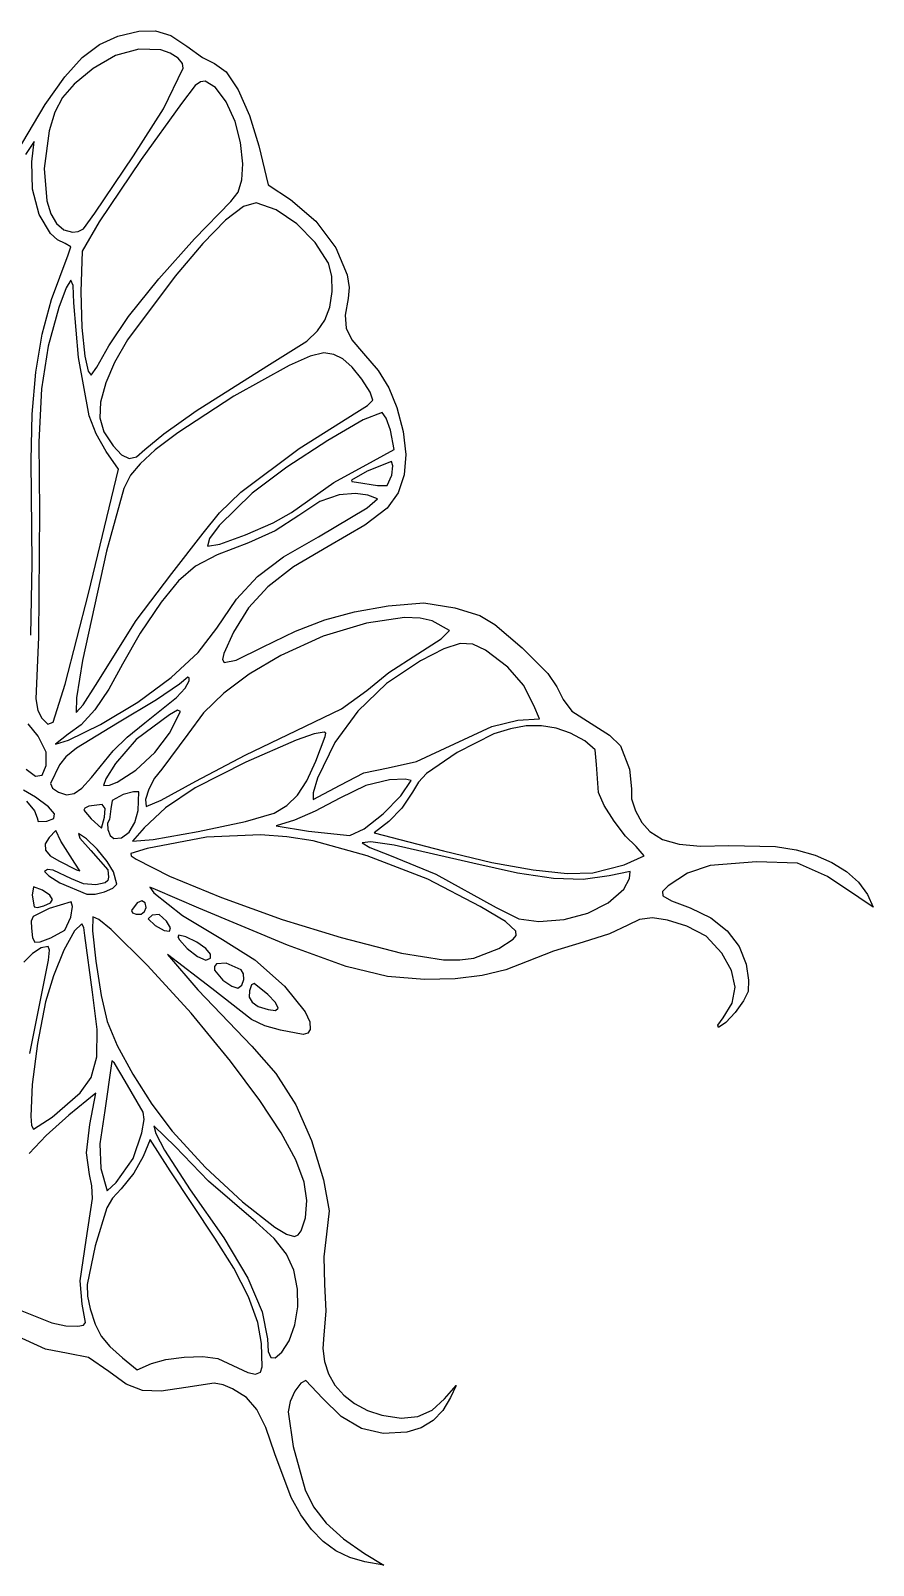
# Model space of a CAD drawing. Extents: x 924 to 1863, y 232 to 958.
# Drawn here: x 1084.9 to 1142.5, y 525 to 630 of the extents above; entities that cross this region are included whole.
import ezdxf

# ---------------------------------------------------------------- set-up
doc = ezdxf.new("R2010")
doc.units = 0

msp = doc.modelspace()

# ---------------------------------------------------------------- linework, layer by layer
at = {"layer": 'Layer 1'}
for p, q in [((1089.568353, 629.058458), (1090.8237, 629.61486)), ((1090.8237, 629.61486), (1092.262656, 629.97446)), ((1092.262656, 629.97446), (1093.419425, 629.99632)), ((1093.419425, 629.99632), (1094.458181, 629.656665)), ((1094.458181, 629.656665), (1095.5431, 628.93172)), ((1087.200497, 626.836535), (1088.39905, 628.168405)), ((1088.39905, 628.168405), (1089.568353, 629.058458)), ((1090.665934, 628.308571), (1089.1403, 627.41275)), ((1092.273525, 628.737966), (1090.665934, 628.308571)), ((1093.770603, 628.678033), (1092.273525, 628.737966)), ((1094.417554, 628.457412), (1093.770603, 628.678033)), ((1094.9647, 628.10587), (1094.417554, 628.457412)), ((1095.5431, 628.93172), (1096.629, 628.167607)), ((1096.629, 628.167607), (1097.4467, 627.75769)), ((1089.1403, 627.41275), (1087.851853, 626.329503)), ((1093.948437, 624.639276), (1095.3087, 627.42092)), ((1095.254075, 627.743651), (1094.9647, 628.10587)), ((1094.9647, 628.10587), (1094.9647, 628.10587)), ((1095.3087, 627.42092), (1095.254075, 627.743651)), ((1097.4467, 627.75769), (1098.242963, 627.183583)), ((1098.242963, 627.183583), (1099.06885, 625.945309)), ((1085.8574, 624.95468), (1087.200497, 626.836535)), ((1087.851853, 626.329503), (1087.033675, 625.414714)), ((1096.128312, 626.24497), (1095.1806, 625.00191)), ((1096.47712, 626.489897), (1096.128312, 626.24497)), ((1096.801, 626.53907), (1096.47712, 626.489897)), ((1097.514978, 626.109876), (1096.801, 626.53907)), ((1098.247425, 625.115564), (1097.514978, 626.109876)), ((1087.033675, 625.414714), (1086.518684, 624.430413)), ((1095.1806, 625.00191), (1092.4196, 621.17447)), ((1098.865009, 623.785685), (1098.247425, 625.115564)), ((1099.06885, 625.945309), (1099.840138, 624.200228)), ((1083.898411, 621.646012), (1085.8574, 624.95468)), ((1086.518684, 624.430413), (1086.1398, 623.13863)), ((1091.9056, 621.43677), (1093.948437, 624.639276)), ((1099.840138, 624.200228), (1100.4726, 622.1057)), ((1086.1398, 623.13863), (1085.789164, 620.553548)), ((1099.2344, 622.34979), (1098.865009, 623.785685)), ((1085.1076, 622.41343), (1084.5206, 621.53163)), ((1084.9574, 621.02263), (1085.1076, 622.41343)), ((1099.2348, 622.34979), (1099.2344, 622.34979)), ((1099.377069, 620.888882), (1099.2348, 622.34979)), ((1100.4726, 622.1057), (1101.1156, 619.44135)), ((1084.996531, 619.145641), (1084.9574, 621.02263)), ((1089.2668, 617.51246), (1091.9056, 621.43677)), ((1092.4196, 621.17447), (1089.5459, 616.9194)), ((1099.322725, 619.778444), (1099.377069, 620.888882)), ((1085.789164, 620.553548), (1085.979362, 618.34235)), ((1099.059019, 618.940254), (1099.322725, 619.778444)), ((1085.4527, 617.425664), (1084.996531, 619.145641)), ((1098.5732, 618.29609), (1099.059019, 618.940254)), ((1101.1156, 619.44135), (1102.6437, 618.44191)), ((1085.979362, 618.34235), (1086.256723, 617.467388)), ((1096.075364, 615.757851), (1098.5732, 618.29609)), ((1099.430286, 617.959153), (1098.208512, 617.027757)), ((1100.2919, 618.21172), (1099.430286, 617.959153)), ((1101.663886, 617.738894), (1100.2919, 618.21172)), ((1103.082362, 616.780671), (1101.663886, 617.738894)), ((1102.6437, 618.44191), (1104.391811, 616.950328)), ((1086.227019, 616.106882), (1085.4527, 617.425664)), ((1086.256723, 617.467388), (1086.64463, 616.794415)), ((1086.64463, 616.794415), (1087.134862, 616.359601)), ((1089.5459, 616.9194), (1088.3828, 614.89409)), ((1088.473837, 616.442757), (1089.2668, 617.51246)), ((1098.208512, 617.027757), (1096.641908, 615.431446)), ((1104.342083, 615.507998), (1103.082362, 616.780671)), ((1104.391811, 616.950328), (1105.741438, 615.137559)), ((1086.702582, 615.674247), (1086.227019, 616.106882)), ((1087.2206, 615.43348), (1086.702582, 615.674247)), ((1087.134862, 616.359601), (1087.7192, 616.19912)), ((1087.7192, 616.19912), (1088.12553, 616.246377)), ((1088.12553, 616.246377), (1088.473837, 616.442757)), ((1093.629362, 613.006051), (1096.075364, 615.757851)), ((1086.3024, 611.59314), (1087.4358, 614.6478)), ((1087.605737, 615.2), (1087.2206, 615.43348)), ((1087.4358, 614.6478), (1087.605737, 615.2)), ((1088.3828, 614.89409), (1088.3098, 612.12501)), ((1096.641908, 615.431446), (1094.7458, 613.18413)), ((1105.2378, 614.09182), (1104.342083, 615.507998)), ((1105.741438, 615.137559), (1106.52952, 613.283328)), ((1105.468531, 613.203762), (1105.2378, 614.09182)), ((1105.2378, 614.09182), (1105.2378, 614.09182)), ((1087.304836, 612.405224), (1086.7944, 611.04008)), ((1087.622362, 612.909192), (1087.304836, 612.405224)), ((1087.779633, 612.562829), (1087.622362, 612.909192)), ((1087.8093, 611.37698), (1087.779633, 612.562829)), ((1094.7458, 613.18413), (1091.496575, 608.83007)), ((1091.56663, 610.432198), (1093.629362, 613.006051)), ((1105.4995, 612.139927), (1105.468531, 613.203762)), ((1106.52952, 613.283328), (1106.662027, 612.428078)), ((1106.662027, 612.428078), (1106.593, 611.66736)), ((1085.657281, 609.229476), (1086.3024, 611.59314)), ((1088.147937, 607.634001), (1087.8093, 611.37698)), ((1088.3098, 612.12501), (1088.358575, 609.690104)), ((1105.341244, 611.077132), (1105.4995, 612.139927)), ((1106.593, 611.66736), (1106.381969, 610.528691)), ((1086.7944, 611.04008), (1086.053045, 608.403861)), ((1090.2186, 608.4278), (1091.56663, 610.432198)), ((1105.0043, 610.19219), (1105.341244, 611.077132)), ((1106.381969, 610.528691), (1106.452, 609.646382)), ((1088.358575, 609.690104), (1088.58, 607.72472)), ((1103.759425, 608.756196), (1104.484106, 609.441814)), ((1104.484106, 609.441814), (1105.0043, 610.19219)), ((1106.452, 609.646382), (1106.854731, 608.835381)), ((1085.2108, 606.62124), (1085.657281, 609.229476)), ((1086.053045, 608.403861), (1085.612637, 605.486591)), ((1089.404878, 606.955473), (1090.2186, 608.4278)), ((1091.496575, 608.83007), (1090.592722, 607.279255)), ((1101.0177, 607.04304), (1103.759425, 608.756196)), ((1106.854731, 608.835381), (1107.6418, 607.91063)), ((1088.8726, 603.62598), (1088.147937, 607.634001)), ((1088.58, 607.72472), (1088.794884, 606.693742)), ((1090.592722, 607.279255), (1090.0061, 605.8948)), ((1103.994625, 607.713671), (1102.548541, 607.079809)), ((1104.9236, 607.93994), (1103.994625, 607.713671)), ((1105.608858, 607.835957), (1104.9236, 607.93994)), ((1106.236412, 607.525914), (1105.608858, 607.835957)), ((1106.859261, 606.973229), (1106.236412, 607.525914)), ((1107.6418, 607.91063), (1108.638931, 606.741293)), ((1084.960219, 603.747654), (1085.2108, 606.62124)), ((1088.794884, 606.693742), (1089.000075, 606.40739)), ((1089.000075, 606.40739), (1089.404878, 606.955473)), ((1096.188725, 603.979152), (1101.0177, 607.04304)), ((1102.548541, 607.079809), (1098.7719, 604.991744)), ((1107.5304, 606.14132), (1106.859261, 606.973229)), ((1108.093262, 605.245941), (1107.5304, 606.14134)), ((1107.5304, 606.14134), (1107.5304, 606.14132)), ((1108.638931, 606.741293), (1109.377275, 605.549722)), ((1085.612637, 605.486591), (1085.433136, 601.865816)), ((1090.0061, 605.8948), (1089.647534, 604.574178)), ((1108.2836, 604.69873), (1108.093262, 605.245941)), ((1109.377275, 605.549722), (1109.925156, 604.201016)), ((1089.647534, 604.574178), (1089.6011, 603.497474)), ((1098.7719, 604.991744), (1094.927384, 602.480609)), ((1107.1781, 603.87728), (1107.9278, 604.333957)), ((1107.9278, 604.333957), (1108.2836, 604.69873)), ((1109.925156, 604.201016), (1110.3509, 602.56027)), ((1084.9028, 600.58794), (1084.960219, 603.747654)), ((1089.3474, 602.403032), (1088.8726, 603.62598)), ((1089.6011, 603.497474), (1089.880916, 602.541728)), ((1093.974131, 602.400308), (1096.188725, 603.979152)), ((1103.244925, 601.404085), (1107.1781, 603.87728)), ((1107.625602, 603.355557), (1105.190862, 601.947855)), ((1108.9154, 603.85592), (1107.625602, 603.355557)), ((1109.196537, 603.475726), (1108.9154, 603.85592)), ((1109.4863, 602.6588), (1109.196537, 603.475726)), ((1090.0385, 601.19147), (1089.3474, 602.403032)), ((1089.880916, 602.541728), (1090.5011, 601.58398)), ((1092.6721, 601.32424), (1093.974131, 602.400308)), ((1094.927384, 602.480609), (1093.396457, 601.317911)), ((1105.190862, 601.947855), (1102.394042, 600.117393)), ((1109.7323, 601.33216), (1109.4863, 602.6588)), ((1109.4863, 602.6588), (1109.4863, 602.6588)), ((1110.3509, 602.56027), (1110.549505, 600.982817)), ((1085.433136, 601.865816), (1085.4745, 597.11908)), ((1090.883, 599.98763), (1090.0385, 601.19147)), ((1090.5011, 601.58398), (1091.087959, 600.960539)), ((1091.087959, 600.960539), (1091.5986, 600.715022)), ((1091.5986, 600.715022), (1092.103241, 600.83905)), ((1092.103241, 600.83905), (1092.6721, 601.32424)), ((1093.396457, 601.317911), (1092.3487, 600.35127)), ((1099.2432, 598.41777), (1103.244925, 601.404085)), ((1108.319, 600.5626), (1109.7323, 601.33216)), ((1110.549505, 600.982817), (1110.435463, 599.590087)), ((1084.9798, 593.51937), (1084.9028, 600.58794)), ((1088.8136, 591.47703), (1090.883, 599.98763)), ((1092.3487, 600.35127), (1091.701341, 599.57039)), ((1102.394042, 600.117393), (1100.018, 598.34875)), ((1105.610425, 599.064634), (1108.319, 600.5626)), ((1107.8871, 599.83976), (1106.823325, 599.23896)), ((1109.5603, 600.50155), (1107.8871, 599.83976)), ((1109.661712, 600.202546), (1109.5602, 600.50155)), ((1109.5602, 600.50155), (1109.5603, 600.50155)), ((1109.5752, 599.56677), (1109.661712, 600.202546)), ((1091.701341, 599.57039), (1091.2415, 598.671194)), ((1102.7151, 597.02528), (1105.610425, 599.064634)), ((1106.823325, 599.23896), (1106.836884, 599.128698)), ((1106.836884, 599.128698), (1107.1589, 599.08825)), ((1107.1589, 599.08825), (1108.6118, 598.87454)), ((1108.6118, 598.87454), (1109.2696, 598.862594)), ((1109.2696, 598.862594), (1109.5752, 599.56677)), ((1110.435463, 599.590087), (1110.006214, 598.369614)), ((1091.2415, 598.671194), (1090.065, 594.37292)), ((1100.018, 598.34875), (1097.775687, 596.13633)), ((1097.790287, 596.989267), (1099.2432, 598.41777)), ((1104.65335, 597.764339), (1103.2123, 596.81023)), ((1105.9855, 598.23022), (1104.65335, 597.764339)), ((1105.9856, 598.23057), (1105.9855, 598.23022)), ((1107.084225, 598.316409), (1105.9856, 598.23057)), ((1107.9298, 598.20427), (1107.084225, 598.316409)), ((1107.9009, 597.32804), (1108.5951, 597.95126)), ((1108.5951, 597.95126), (1107.9298, 598.20427)), ((1110.006214, 598.369614), (1109.2592, 597.30893)), ((1085.4745, 597.11908), (1085.3945, 588.49371)), ((1096.6802, 595.60458), (1097.790287, 596.989267)), ((1101.459491, 596.310313), (1102.7151, 597.02528)), ((1103.2123, 596.81023), (1101.59255, 595.764021)), ((1104.5722, 595.34273), (1107.9009, 597.32804)), ((1109.2592, 597.30893), (1107.726038, 596.161382)), ((1094.5375, 592.84339), (1096.6802, 595.60458)), ((1097.775687, 596.13633), (1097.114108, 595.230475)), ((1099.57285, 595.480685), (1101.459491, 596.310313)), ((1101.59255, 595.764021), (1099.779, 594.94507)), ((1107.726038, 596.161382), (1105.2154, 594.67944)), ((1097.114108, 595.230475), (1096.9715, 594.71195)), ((1096.9715, 594.71195), (1097.821434, 594.845022)), ((1099.779, 594.94507), (1097.624103, 594.131492)), ((1097.821434, 594.845022), (1099.57285, 595.480685)), ((1102.169022, 593.983556), (1104.5722, 595.34273)), ((1105.2154, 594.67944), (1102.860947, 593.293265)), ((1084.86845, 588.614539), (1084.9797, 593.51944)), ((1084.9797, 593.51944), (1084.9798, 593.51937)), ((1090.065, 594.37292), (1088.413575, 586.890794)), ((1097.624103, 594.131492), (1096.138, 593.339131)), ((1100.37805, 592.642606), (1102.169022, 593.983556)), ((1092.076975, 589.615267), (1094.5375, 592.84339)), ((1096.138, 593.339131), (1094.975897, 592.333975)), ((1098.943403, 591.090383), (1100.37805, 592.642606)), ((1102.860947, 593.293265), (1101.0938, 591.941105)), ((1087.225825, 585.260439), (1088.8136, 591.47703)), ((1094.975897, 592.333975), (1093.793, 590.88201)), ((1101.0938, 591.941105), (1099.772453, 590.494707)), ((1093.793, 590.88201), (1092.354375, 588.747342)), ((1097.6092, 589.09739), (1098.943403, 591.090383)), ((1099.772453, 590.494707), (1098.7554, 588.82582)), ((1107.033336, 590.229294), (1109.3357, 590.63356)), ((1109.3357, 590.63356), (1111.776025, 590.840276)), ((1111.776025, 590.840276), (1113.8919, 590.49224)), ((1113.8919, 590.49224), (1115.60485, 589.962397)), ((1089.2965, 585.1844), (1092.076975, 589.615267)), ((1102.98312, 588.893586), (1105.001488, 589.677546)), ((1107.8428, 589.435889), (1104.892422, 588.545459)), ((1105.001488, 589.677546), (1107.033336, 590.229294)), ((1110.455903, 589.81973), (1107.8428, 589.435889)), ((1111.513967, 589.793732), (1110.455903, 589.81973)), ((1112.3413, 589.60755), (1111.513967, 589.793732)), ((1113.519, 588.95254), (1112.3413, 589.60755)), ((1112.3413, 589.60755), (1112.3413, 589.60755)), ((1115.60485, 589.962397), (1116.6209, 589.36261)), ((1116.6209, 589.36261), (1118.5115, 587.75176)), ((1085.3945, 588.49371), (1085.225687, 584.255539)), ((1092.354375, 588.747342), (1091.143, 586.62757)), ((1096.331202, 587.443633), (1097.6092, 589.09739)), ((1098.7554, 588.82582), (1098.088855, 587.359203)), ((1100.7212, 587.79268), (1102.98312, 588.893586)), ((1104.892422, 588.545459), (1101.9952, 587.23787)), ((1111.3688, 587.35456), (1112.955737, 588.374976)), ((1112.955737, 588.374976), (1113.519, 588.95254)), ((1094.479762, 585.716201), (1096.331202, 587.443633)), ((1098.088855, 587.359203), (1098.001596, 586.950835)), ((1098.932602, 586.915775), (1100.7212, 587.79268)), ((1101.9952, 587.23787), (1099.819661, 585.947022)), ((1109.382925, 586.066472), (1111.3688, 587.35456)), ((1113.137156, 587.68769), (1111.5444, 586.86417)), ((1114.25055, 588.057644), (1113.137156, 587.68769)), ((1115.122069, 588.012929), (1114.25055, 588.057644)), ((1115.9892, 587.59244), (1115.122069, 588.012929)), ((1117.52395, 586.422425), (1115.9892, 587.59244)), ((1118.5115, 587.75176), (1120.25135, 585.992687)), ((1088.413575, 586.890794), (1087.995028, 584.335041)), ((1091.143, 586.62757), (1090.204389, 584.919257)), ((1098.001596, 586.950835), (1098.101538, 586.746902)), ((1098.101538, 586.746902), (1098.932602, 586.915775)), ((1111.5444, 586.86417), (1109.215259, 585.305308)), ((1118.5967, 585.20648), (1117.52395, 586.422425)), ((1086.3984, 582.6649), (1087.225825, 585.260439)), ((1088.456487, 583.845767), (1089.2965, 585.1844)), ((1092.199342, 584.034304), (1094.479762, 585.716201)), ((1095.0409, 585.2683), (1093.475425, 584.184252)), ((1095.0413, 585.2683), (1095.0409, 585.2683)), ((1095.632512, 585.737039), (1095.0413, 585.2683)), ((1095.43418, 584.990888), (1095.7024, 585.50101)), ((1095.723852, 585.704011), (1095.632512, 585.737039)), ((1095.7024, 585.50101), (1095.723852, 585.704011)), ((1099.819661, 585.947022), (1098.078437, 584.655901)), ((1109.215259, 585.305308), (1107.2512, 583.430889)), ((1107.8607, 584.84548), (1109.382925, 586.066472)), ((1118.5968, 585.20646), (1118.5967, 585.20648)), ((1119.2984, 583.80797), (1118.5968, 585.20646)), ((1120.25135, 585.992687), (1120.878331, 585.09071)), ((1120.878331, 585.09071), (1121.3093, 584.21674)), ((1085.225687, 584.255539), (1085.347827, 583.455883)), ((1087.995028, 584.335041), (1087.9884, 583.31892)), ((1090.204389, 584.919257), (1089.251762, 583.522367)), ((1089.6344, 582.51715), (1092.199342, 584.034304)), ((1093.475425, 584.184252), (1090.8166, 582.6072)), ((1092.6699, 582.62395), (1094.847087, 584.348672)), ((1094.847087, 584.348672), (1095.43418, 584.990888)), ((1098.078437, 584.655901), (1096.702595, 583.306072)), ((1106.127562, 583.579515), (1107.8607, 584.84548)), ((1121.3093, 584.21674), (1121.901413, 583.427064)), ((1085.347827, 583.455883), (1085.6331, 582.9441)), ((1087.9884, 583.31892), (1088.456487, 583.845767)), ((1089.251762, 583.522367), (1088.319405, 582.481259)), ((1094.3726, 583.17542), (1092.078862, 581.488447)), ((1094.3743, 583.17542), (1094.3726, 583.17542)), ((1094.925086, 583.485058), (1094.3743, 583.17542)), ((1094.3743, 581.91109), (1095.108737, 583.407172)), ((1095.108737, 583.407172), (1094.925086, 583.485058)), ((1096.702595, 583.306072), (1095.6232, 581.8391)), ((1103.0682, 582.08567), (1106.127562, 583.579515)), ((1107.2512, 583.430889), (1105.673166, 581.264807)), ((1119.6854, 582.90101), (1119.2984, 583.80797)), ((1121.901413, 583.427064), (1123.2169, 582.58344)), ((1085.3772, 581.70217), (1084.701825, 582.554699)), ((1085.6331, 582.9441), (1086.039637, 582.520344)), ((1086.039637, 582.520344), (1086.3984, 582.6649)), ((1088.319405, 582.481259), (1087.4416, 581.84029)), ((1087.444562, 581.439826), (1089.6344, 582.51715)), ((1090.8166, 582.6072), (1088.011762, 580.898585)), ((1091.459012, 581.650926), (1092.6699, 582.62395)), ((1099.555362, 580.413157), (1103.0682, 582.08567)), ((1104.9626, 581.97385), (1104.272831, 581.869645)), ((1105.060331, 581.91547), (1104.9625, 581.97386)), ((1104.9625, 581.97386), (1104.9626, 581.97385)), ((1113.8748, 581.18954), (1116.4262, 582.377236)), ((1116.4262, 582.377236), (1118.2114, 582.79541)), ((1117.698716, 582.221431), (1116.554769, 581.857659)), ((1118.7858, 582.40756), (1117.698716, 582.221431)), ((1118.2114, 582.79541), (1119.6854, 582.90101)), ((1119.82719, 582.417086), (1118.7858, 582.40756)), ((1120.834056, 582.251051), (1119.82719, 582.417086)), ((1121.81757, 581.910495), (1120.834056, 582.251051)), ((1123.2169, 582.58344), (1124.473688, 581.77336)), ((1085.932862, 580.623851), (1085.3772, 581.70217)), ((1085.3772, 581.70217), (1085.3772, 581.70217)), ((1087.4416, 581.84029), (1086.5751, 581.15556)), ((1086.5751, 581.15556), (1087.444562, 581.439826)), ((1088.011762, 580.898585), (1087.264061, 580.28871)), ((1090.5227, 580.71616), (1091.459012, 581.650926)), ((1092.078862, 581.488447), (1090.6789, 579.84007)), ((1093.357977, 580.590302), (1094.3743, 581.91109)), ((1095.6232, 581.8391), (1093.8431, 579.45793)), ((1103.027048, 581.438024), (1099.596587, 579.938365)), ((1104.272831, 581.869645), (1103.027048, 581.438024)), ((1104.3702, 579.99282), (1105.031075, 581.689037)), ((1105.673166, 581.264807), (1104.5021, 578.83096)), ((1105.031075, 581.689037), (1105.060331, 581.91547)), ((1111.26365, 579.977119), (1113.8748, 581.18954)), ((1116.554769, 581.857659), (1114.0516, 580.59302)), ((1122.7889, 581.39646), (1121.81757, 581.910495)), ((1123.4883, 580.764434), (1122.7889, 581.39646)), ((1124.473688, 581.77336), (1125.2285, 581.04173)), ((1125.2285, 581.04173), (1125.852413, 579.455596)), ((1085.9225, 579.70274), (1085.932862, 580.623851)), ((1087.264061, 580.28871), (1086.8294, 579.75343)), ((1089.0197, 578.86817), (1090.5227, 580.71616)), ((1090.6789, 579.84007), (1090.014562, 578.792201)), ((1092.055912, 579.388189), (1093.357977, 580.590302)), ((1099.596587, 579.938365), (1096.129508, 578.166546)), ((1096.1656, 578.62012), (1099.555362, 580.413157)), ((1103.756136, 578.654656), (1104.3702, 579.99282)), ((1109.3323, 579.54235), (1111.26365, 579.977119)), ((1114.0516, 580.59302), (1111.951312, 579.157486)), ((1123.5805, 579.7697), (1123.4883, 580.764434)), ((1084.554745, 579.453374), (1085.1968, 578.96709)), ((1085.1968, 578.96709), (1085.645525, 579.042587)), ((1085.645525, 579.042587), (1085.9225, 579.70274)), ((1086.8294, 579.75343), (1086.233187, 578.464789)), ((1088.375478, 578.157277), (1089.0197, 578.86817)), ((1090.014562, 578.792201), (1089.8456, 578.32934)), ((1090.780867, 578.552089), (1092.055912, 579.388189)), ((1093.346267, 578.830418), (1092.948537, 578.071556)), ((1093.8431, 579.45793), (1093.346267, 578.830418)), ((1104.5021, 578.83096), (1104.199737, 577.826809)), ((1106.0467, 578.35608), (1107.668275, 579.204582)), ((1107.668275, 579.204582), (1109.3323, 579.54235)), ((1111.951312, 579.157486), (1111.405333, 578.566635)), ((1123.7316, 577.84957), (1123.5805, 579.7697)), ((1125.852413, 579.455596), (1125.9835, 578.09471)), ((1085.2025, 577.52697), (1084.373344, 578.018332)), ((1086.233187, 578.464789), (1086.35863, 578.147241)), ((1086.35863, 578.147241), (1086.7604, 577.88414)), ((1086.7604, 577.88414), (1087.318334, 577.696805)), ((1087.318334, 577.696805), (1087.832525, 577.777336)), ((1087.832525, 577.777336), (1088.375478, 578.157277)), ((1089.8456, 578.32934), (1090.251214, 578.348587)), ((1090.251214, 578.348587), (1090.780867, 578.552089)), ((1091.908825, 577.907279), (1091.2047, 577.70942)), ((1092.2666, 577.88973), (1091.908825, 577.907279)), ((1092.229, 576.61212), (1092.266, 577.88971)), ((1092.266, 577.88971), (1092.2666, 577.88973)), ((1092.948537, 578.071556), (1092.727789, 577.365766)), ((1093.803712, 577.338967), (1096.1656, 578.62012)), ((1096.129508, 578.166546), (1094.0841, 576.81424)), ((1103.120087, 577.667147), (1103.756136, 578.654656)), ((1104.199737, 577.826809), (1104.2093, 577.3751)), ((1104.2093, 577.3751), (1106.0467, 578.35608)), ((1107.803362, 578.336927), (1106.0207, 577.45824)), ((1109.4208, 578.71025), (1107.803362, 578.336927)), ((1110.49155, 578.763201), (1109.4208, 578.71022)), ((1109.4208, 578.71022), (1109.4208, 578.71025)), ((1110.189723, 577.624928), (1110.8975, 578.68092)), ((1110.9971, 577.88444), (1110.265625, 576.789561)), ((1110.8975, 578.68092), (1110.49155, 578.763201)), ((1111.405333, 578.566635), (1110.9971, 577.88444)), ((1124.12053, 576.958993), (1123.7316, 577.84957)), ((1125.9835, 578.09471), (1125.994339, 577.42315)), ((1084.5777, 577.26956), (1085.131387, 576.608555)), ((1085.2026, 577.52735), (1085.2025, 577.52697)), ((1086.084809, 576.875425), (1085.2026, 577.52735)), ((1086.50185, 576.395337), (1086.084809, 576.875425)), ((1088.576362, 576.78739), (1088.50375, 576.64274)), ((1088.8523, 576.91311), (1088.576362, 576.78739)), ((1089.7513, 577.02295), (1088.8523, 576.91311)), ((1089.9556, 576.749737), (1089.7513, 577.02295)), ((1089.7513, 577.02295), (1089.7513, 577.02295)), ((1089.9121, 576.1694), (1089.9556, 576.749737)), ((1090.3442, 576.733), (1090.2582, 576.01171)), ((1090.452137, 577.305956), (1090.3442, 576.733)), ((1091.2047, 577.70942), (1090.452137, 577.305956)), ((1094.0841, 576.81424), (1092.6308, 575.42861)), ((1092.727789, 577.365766), (1092.7619, 576.89747)), ((1092.7619, 576.89747), (1093.803712, 577.338967)), ((1101.5345, 576.43331), (1102.40017, 576.952597)), ((1102.40017, 576.952597), (1103.120087, 577.667147)), ((1106.0207, 577.45824), (1104.343712, 576.563979)), ((1108.980712, 576.397146), (1110.189723, 577.624928)), ((1110.265625, 576.789561), (1109.3741, 575.87742)), ((1124.789537, 575.886004), (1124.12053, 576.958993)), ((1125.994339, 577.42315), (1126.252238, 576.607095)), ((1085.131387, 576.608555), (1085.3103, 576.12941)), ((1085.3103, 576.12941), (1085.386712, 575.871875)), ((1085.386712, 575.871875), (1085.9666, 575.89517)), ((1085.9666, 575.89517), (1086.460266, 576.073212)), ((1086.460266, 576.073212), (1086.50185, 576.395337)), ((1088.50375, 576.64274), (1089.0132, 576.05965)), ((1089.0132, 576.05965), (1089.7197, 575.40483)), ((1089.7197, 575.40483), (1089.9121, 576.1694)), ((1090.2582, 576.01171), (1090.115595, 575.745591)), ((1090.115595, 575.745591), (1090.141412, 575.323241)), ((1091.596537, 575.146562), (1091.999998, 575.792888)), ((1091.999998, 575.792888), (1092.229, 576.61212)), ((1096.327712, 575.184446), (1099.572633, 575.878669)), ((1099.572633, 575.878669), (1101.5345, 576.43331)), ((1102.9179, 575.96248), (1101.6711, 575.56927)), ((1104.343712, 576.563979), (1102.9179, 575.96248)), ((1107.679845, 575.366016), (1108.980712, 576.397146)), ((1109.3741, 575.87742), (1108.3686, 575.09556)), ((1125.571327, 574.871348), (1124.789537, 575.886004)), ((1126.252238, 576.607095), (1126.688017, 575.807765)), ((1126.688017, 575.807765), (1127.2325, 575.18638)), ((1086.131, 574.76837), (1085.851987, 574.330337)), ((1086.5929, 575.24455), (1086.131, 574.76837)), ((1086.9318, 574.51829), (1086.5929, 575.24455)), ((1088.688589, 574.679664), (1088.1304, 575.03675)), ((1088.1304, 575.03675), (1088.240587, 574.7335)), ((1088.240587, 574.7335), (1088.9822, 573.88434)), ((1089.419662, 573.96697), (1088.688589, 574.679664)), ((1090.141412, 575.323241), (1090.298123, 574.915773)), ((1090.298123, 574.915773), (1090.5482, 574.6943)), ((1090.5482, 574.6943), (1091.089108, 574.753561)), ((1091.089108, 574.753561), (1091.596537, 575.146562)), ((1092.6308, 575.42861), (1091.8239, 574.52428)), ((1091.8239, 574.52428), (1093.258536, 574.637398)), ((1096.890225, 574.792059), (1092.8299, 574.02778)), ((1093.258536, 574.637398), (1096.327712, 575.184446)), ((1100.6057, 574.966166), (1096.890225, 574.792059)), ((1102.404103, 574.829517), (1100.6057, 574.966166)), ((1101.6711, 575.56927), (1103.8759, 575.20759)), ((1104.200275, 574.542458), (1102.404103, 574.829517)), ((1103.8759, 575.20759), (1106.6965, 574.89998)), ((1106.6965, 574.89998), (1107.679845, 575.366016)), ((1108.3686, 575.09556), (1113.1144, 573.85595)), ((1126.2986, 574.15577), (1125.571327, 574.871348)), ((1127.2325, 575.18638), (1128.114531, 574.64121)), ((1128.114531, 574.64121), (1129.24155, 574.31241)), ((1085.851987, 574.330337), (1085.87365, 573.911887)), ((1085.87365, 573.911887), (1086.191412, 573.523794)), ((1086.191412, 573.523794), (1086.8007, 573.17683)), ((1087.88, 573.00888), (1086.9318, 574.51829)), ((1086.9318, 574.51829), (1086.9318, 574.51829)), ((1088.9822, 573.88434), (1090.1489, 572.54845)), ((1090.10673, 573.134943), (1089.419662, 573.96697)), ((1092.8299, 574.02778), (1091.717187, 573.683407)), ((1091.717187, 573.683407), (1091.753373, 573.523524)), ((1091.753373, 573.523524), (1092.093, 573.27878)), ((1107.8979, 573.51329), (1104.200275, 574.542458)), ((1108.152759, 574.470435), (1107.5491, 574.40806)), ((1107.5491, 574.40806), (1108.079438, 574.087026)), ((1108.079438, 574.087026), (1109.4182, 573.56752)), ((1109.735525, 574.237879), (1108.152759, 574.470435)), ((1109.4182, 573.56752), (1112.597662, 572.257397)), ((1115.1351, 573.01616), (1109.735525, 574.237879)), ((1113.1144, 573.85595), (1116.426194, 573.066916)), ((1126.8389, 573.51288), (1126.2986, 574.15586)), ((1126.2986, 574.15586), (1126.2986, 574.15577)), ((1129.24155, 574.31241), (1130.714319, 574.18218)), ((1130.714319, 574.18218), (1132.6336, 574.23272)), ((1132.6336, 574.23272), (1135.83028, 574.161788)), ((1135.83028, 574.161788), (1137.257415, 573.922267)), ((1137.257415, 573.922267), (1138.552463, 573.553047)), ((1138.552463, 573.553047), (1139.701958, 573.05888)), ((1086.007992, 572.585919), (1085.8212, 572.4567)), ((1086.415762, 572.53079), (1086.007992, 572.585919)), ((1087.6644, 571.93309), (1086.415762, 572.53079)), ((1086.8007, 573.17683), (1087.9971, 572.55055)), ((1088.23405, 572.482546), (1087.88, 573.00888)), ((1087.9971, 572.55055), (1088.23405, 572.482546)), ((1090.5329, 572.41986), (1090.10673, 573.134943)), ((1090.1489, 572.54845), (1090.1829, 572.05302)), ((1092.093, 573.27878), (1094.355795, 572.126414)), ((1112.0385, 571.916406), (1107.8979, 573.51329)), ((1118.188908, 572.321362), (1115.1351, 573.01616)), ((1116.426194, 573.066916), (1119.264325, 572.550484)), ((1119.264325, 572.550484), (1121.581994, 572.313447)), ((1123.3324, 572.3626), (1125.48555, 572.90501)), ((1125.48555, 572.90501), (1126.8389, 573.51288)), ((1131.3617, 572.84839), (1129.8087, 572.332969)), ((1134.530975, 573.109555), (1131.3617, 572.84839)), ((1137.3317, 573.02725), (1134.530975, 573.109555)), ((1139.390075, 572.107207), (1137.3317, 573.02725)), ((1139.701958, 573.05888), (1140.692439, 572.444518)), ((1085.8212, 572.4567), (1086.103722, 572.14131)), ((1086.103722, 572.14131), (1086.8636, 571.677672)), ((1086.8636, 571.677672), (1088.7133, 570.89938)), ((1088.478975, 571.605946), (1087.6644, 571.93309)), ((1089.321675, 571.524076), (1088.478975, 571.605946)), ((1089.965362, 571.676695), (1089.321675, 571.524076)), ((1090.141596, 571.837569), (1089.965362, 571.676695)), ((1090.1829, 572.05302), (1090.141596, 571.837569)), ((1090.490912, 571.297397), (1090.7685, 571.58867)), ((1090.5329, 572.41918), (1090.5329, 572.41986)), ((1090.7685, 571.58867), (1090.5329, 572.41918)), ((1094.355795, 572.126414), (1097.928962, 570.664811)), ((1115.6382, 570.05898), (1112.0385, 571.916406)), ((1112.597662, 572.257397), (1116.7276, 569.97664)), ((1120.650038, 571.957), (1118.188908, 572.321362)), ((1122.681023, 571.908102), (1120.650038, 571.957)), ((1121.581994, 572.313447), (1123.3324, 572.3626)), ((1124.4444, 572.1597), (1122.681023, 571.908102)), ((1125.8903, 572.45127), (1124.4444, 572.1597)), ((1125.4551, 571.23067), (1125.847188, 571.960831)), ((1125.847188, 571.960831), (1125.8903, 572.45127)), ((1125.8903, 572.45127), (1125.8903, 572.45127)), ((1128.4933, 571.46651), (1128.094047, 571.067274)), ((1129.8087, 572.332969), (1128.4933, 571.46651)), ((1141.55, 570.674), (1139.390075, 572.107207)), ((1140.692439, 572.444518), (1141.510441, 571.714714)), ((1141.510441, 571.714714), (1142.1425, 570.87422)), ((1085.068237, 571.385845), (1084.9771, 570.82682)), ((1084.9771, 570.82682), (1085.095625, 570.025254)), ((1085.6672, 571.17009), (1085.068237, 571.385845)), ((1086.176864, 570.833487), (1085.6672, 571.17009)), ((1085.6672, 571.17009), (1085.6672, 571.17009)), ((1087.6443, 570.37095), (1086.1242, 569.91892)), ((1086.364412, 570.539781), (1086.176864, 570.833487)), ((1086.22963, 570.291205), (1086.364412, 570.539781)), ((1087.6445, 570.37095), (1087.6443, 570.37095)), ((1087.727212, 570.041504), (1087.6445, 570.37095)), ((1088.7133, 570.89938), (1089.273937, 570.889266)), ((1089.273937, 570.889266), (1089.9296, 571.0431)), ((1089.9296, 571.0431), (1090.490912, 571.297397)), ((1092.464025, 570.447389), (1092.1575, 570.29682)), ((1092.6909, 570.29582), (1092.464025, 570.447389)), ((1093.4027, 571.22281), (1093.019275, 571.368345)), ((1093.019275, 571.368345), (1093.2948, 570.97784)), ((1093.2948, 570.97784), (1095.25375, 569.427779)), ((1096.3771, 569.92751), (1093.4027, 571.22281)), ((1097.928962, 570.664811), (1102.086923, 569.171305)), ((1124.385066, 570.29584), (1125.4551, 571.23067)), ((1128.094047, 571.067274), (1128.1249, 570.770346)), ((1128.1249, 570.770346), (1128.717653, 570.444013)), ((1128.717653, 570.444013), (1130.0041, 569.95656)), ((1142.5302, 569.998386), (1141.5496, 570.67497)), ((1141.5496, 570.67497), (1141.55, 570.674)), ((1142.1425, 570.87422), (1142.5302, 569.998386)), ((1085.026187, 569.36163), (1084.89383, 569.04529)), ((1086.1242, 569.91892), (1085.026187, 569.36163)), ((1085.095625, 570.025254), (1085.329309, 569.981567)), ((1085.329309, 569.981567), (1085.7723, 570.08999)), ((1085.7723, 570.08999), (1086.22963, 570.291205)), ((1087.208625, 568.440665), (1087.6165, 569.32739)), ((1087.6165, 569.32739), (1087.727212, 570.041504)), ((1089.1258, 569.35201), (1089.090961, 568.393393)), ((1089.541916, 569.16766), (1089.1258, 569.35201)), ((1092.1577, 570.29702), (1091.773062, 569.786175)), ((1091.773062, 569.786175), (1091.843698, 569.625929)), ((1091.843698, 569.625929), (1092.0887, 569.51857)), ((1092.0887, 569.51857), (1092.418636, 569.531011)), ((1092.1575, 570.29682), (1092.1577, 570.29702)), ((1092.418636, 569.531011), (1092.661337, 569.706457)), ((1092.661337, 569.706457), (1092.76827, 569.982272)), ((1092.76827, 569.982272), (1092.6909, 570.29582)), ((1093.1717, 569.45572), (1092.900562, 569.196766)), ((1093.6576, 569.502532), (1093.1717, 569.45572)), ((1093.1717, 569.45572), (1093.1717, 569.45572)), ((1094.1555, 569.04494), (1093.6576, 569.502532)), ((1095.25375, 569.427779), (1097.9924, 567.7935)), ((1102.444855, 567.408873), (1096.3771, 569.92751)), ((1117.354675, 569.028339), (1115.6382, 570.05898)), ((1115.6382, 570.05898), (1115.6382, 570.05898)), ((1116.7276, 569.97664), (1118.272512, 569.20564)), ((1121.378634, 569.151829), (1122.9927, 569.590131)), ((1122.9927, 569.590131), (1124.385066, 570.29584)), ((1130.0041, 569.95656), (1131.404695, 569.280456)), ((1084.89383, 569.04529), (1084.9121, 568.56137)), ((1084.9121, 568.56137), (1084.994023, 567.900302)), ((1086.2465, 567.90602), (1087.208625, 568.440665)), ((1087.854673, 568.388433), (1087.145662, 567.071102)), ((1088.3635, 568.85996), (1087.854673, 568.388433)), ((1088.511712, 568.607295), (1088.3635, 568.85996)), ((1088.5817, 568.07344), (1088.511712, 568.607295)), ((1089.090961, 568.393393), (1089.317112, 566.308952)), ((1090.365809, 568.483315), (1089.541916, 569.16766)), ((1092.85695, 566.013376), (1090.365809, 568.483315)), ((1092.900562, 569.196766), (1093.3918, 568.7571)), ((1093.3918, 568.7571), (1093.994667, 568.417506)), ((1093.994667, 568.417506), (1094.359662, 568.366124)), ((1094.431652, 568.582189), (1094.1555, 569.04494)), ((1094.359662, 568.366124), (1094.431652, 568.582189)), ((1102.086923, 569.171305), (1106.1041, 567.92323)), ((1118.07365, 568.350539), (1117.354675, 569.028339)), ((1118.088934, 568.075965), (1118.07365, 568.350539)), ((1118.272512, 569.20564), (1119.6435, 569.01922)), ((1119.6435, 569.01922), (1121.378634, 569.151829)), ((1125.7428, 568.7638), (1124.477775, 568.185302)), ((1126.534364, 569.150847), (1125.7428, 568.7638)), ((1127.409188, 569.269177), (1126.534364, 569.150847)), ((1128.455217, 569.118645), (1127.409188, 569.269177)), ((1129.7604, 568.6991), (1128.455217, 569.118645)), ((1131.100438, 568.008437), (1129.7604, 568.6991)), ((1131.404695, 569.280456), (1132.531437, 568.389179)), ((1132.531437, 568.389179), (1133.348936, 567.318417)), ((1085.574812, 567.221924), (1084.98245, 566.832639)), ((1084.994023, 567.900302), (1085.152437, 567.615545)), ((1085.152437, 567.615545), (1085.524283, 567.639863)), ((1085.524283, 567.639863), (1086.2465, 567.90602)), ((1086.0537, 567.31115), (1085.574812, 567.221924)), ((1086.150509, 567.065386), (1086.0537, 567.31115)), ((1089.1005, 564.18982), (1088.5817, 568.07344)), ((1095.0038, 568.09122), (1094.94215, 567.982232)), ((1094.94215, 567.982232), (1095.044903, 567.76863)), ((1095.496025, 567.984896), (1095.0038, 568.09122)), ((1095.044903, 567.76863), (1095.581625, 567.177395)), ((1096.2479, 567.60822), (1095.496025, 567.984896)), ((1096.851639, 567.17307), (1096.2479, 567.60822)), ((1096.2479, 567.60822), (1096.2479, 567.60822)), ((1097.9924, 567.7935), (1100.203419, 566.388591)), ((1106.456738, 565.942111), (1102.444855, 567.408873)), ((1106.1041, 567.92323), (1110.250356, 566.860287)), ((1116.9013, 567.1832), (1117.890675, 567.808014)), ((1117.890675, 567.808014), (1118.088934, 568.075965)), ((1122.6708, 567.61594), (1120.643588, 566.991547)), ((1124.477775, 568.185302), (1122.6708, 567.61594)), ((1132.1593, 566.8572), (1131.100438, 568.008437)), ((1133.348936, 567.318417), (1133.8218, 566.10386)), ((1084.98245, 566.832639), (1084.402987, 566.247804)), ((1085.5175, 563.52256), (1086.0979, 566.383504)), ((1086.0979, 566.383504), (1086.150509, 567.065386)), ((1087.145662, 567.071102), (1086.425645, 565.314823)), ((1089.317112, 566.308952), (1089.689383, 563.951411)), ((1097.2655, 564.43864), (1094.237, 566.75822)), ((1094.237, 566.75822), (1096.297188, 564.3394)), ((1095.581625, 567.177395), (1096.289984, 566.617135)), ((1096.289984, 566.617135), (1096.846, 566.38747)), ((1096.846, 566.38747), (1097.171342, 566.520518)), ((1097.166337, 566.796444), (1096.851639, 567.17307)), ((1097.171342, 566.520518), (1097.166337, 566.796444)), ((1098.249739, 566.169825), (1097.582712, 566.126319)), ((1099.265, 565.72272), (1098.249739, 566.169825)), ((1100.203419, 566.388591), (1102.2371, 564.588779)), ((1110.250356, 566.860287), (1113.1224, 566.403851)), ((1113.1224, 566.403851), (1114.225705, 566.393128)), ((1114.225705, 566.393128), (1115.184594, 566.522097)), ((1115.184594, 566.522097), (1116.9013, 567.1832)), ((1118.8488, 566.28089), (1117.380819, 565.708377)), ((1120.643588, 566.991547), (1118.8488, 566.28089)), ((1132.828789, 565.674157), (1132.1593, 566.8572)), ((1086.425645, 565.314823), (1085.8838, 563.52645)), ((1095.839266, 562.739672), (1092.85695, 566.013376)), ((1097.582712, 566.126319), (1097.436978, 565.954101)), ((1097.436978, 565.954101), (1097.44693, 565.699448)), ((1097.44693, 565.699448), (1098.0254, 564.99646)), ((1099.438019, 565.445884), (1099.265, 565.72272)), ((1099.265, 565.72272), (1099.265, 565.72272)), ((1099.444875, 565.049606), (1099.438019, 565.445884)), ((1109.290202, 565.250619), (1106.456738, 565.942111)), ((1111.8227, 565.05779), (1109.290202, 565.250619)), ((1115.7583, 565.320275), (1113.924506, 565.106705)), ((1117.380819, 565.708377), (1115.7583, 565.320275)), ((1133.069062, 564.519941), (1132.828789, 565.674157)), ((1133.8218, 566.10386), (1133.9868, 565.017791)), ((1089.412559, 561.640461), (1089.1005, 564.18982)), ((1089.1005, 564.18982), (1089.1005, 564.18982)), ((1096.297188, 564.3394), (1099.9914, 560.49594)), ((1099.987463, 562.326585), (1097.2655, 564.43864)), ((1098.0254, 564.99646), (1098.639937, 564.586666)), ((1098.639937, 564.586666), (1099.054, 564.46065)), ((1099.054, 564.46065), (1099.309044, 564.674368)), ((1099.309044, 564.674368), (1099.444875, 565.049606)), ((1099.8331, 564.27355), (1099.81612, 563.842518)), ((1099.970586, 564.677879), (1099.8331, 564.27355)), ((1100.167762, 564.784405), (1099.970586, 564.677879)), ((1101.1028, 564.03655), (1100.167762, 564.784405)), ((1102.2371, 564.588779), (1103.648056, 562.851447)), ((1113.924506, 565.106705), (1111.8227, 565.05779)), ((1132.879455, 563.42515), (1133.069062, 564.519941)), ((1133.9688, 564.23662), (1133.645861, 563.584998)), ((1133.9868, 565.017791), (1133.9688, 564.23662)), ((1084.810125, 559.995295), (1085.5175, 563.52256)), ((1085.8838, 563.52645), (1085.333795, 560.665833)), ((1089.689383, 563.951411), (1090.0929, 562.17349)), ((1099.81612, 563.842518), (1100.014512, 563.494471)), ((1100.014512, 563.494471), (1100.442048, 563.215599)), ((1100.442048, 563.215599), (1101.1125, 562.99209)), ((1101.618539, 563.469143), (1101.1025, 564.03684)), ((1101.1025, 564.03684), (1101.1028, 564.03655)), ((1101.792287, 563.097712), (1101.618539, 563.469143)), ((1101.623642, 562.934658), (1101.792287, 563.097712)), ((1132.2593, 562.42038), (1132.879455, 563.42515)), ((1133.645861, 563.584998), (1133.072337, 562.799139)), ((1090.0929, 562.17349), (1090.777469, 560.535769)), ((1098.5528, 559.45968), (1095.839266, 562.739672)), ((1100.888914, 561.891831), (1099.987463, 562.326585)), ((1101.1125, 562.99209), (1101.623642, 562.934658)), ((1103.648056, 562.851447), (1103.980829, 562.149144)), ((1103.980829, 562.149144), (1103.9909, 561.63398)), ((1131.893437, 561.917561), (1132.2593, 562.42038)), ((1132.44067, 562.114137), (1131.9433, 561.76509)), ((1133.072337, 562.799139), (1132.44067, 562.114137)), ((1089.388675, 559.749674), (1089.412559, 561.640461)), ((1101.9607, 561.58118), (1100.888914, 561.891831)), ((1103.5191, 561.2795), (1101.9607, 561.58118)), ((1103.822659, 561.372948), (1103.5191, 561.2795)), ((1103.9909, 561.63398), (1103.822659, 561.372948)), ((1131.9433, 561.76509), (1131.893437, 561.917561)), ((1085.333795, 560.665833), (1084.976662, 557.859001)), ((1090.777469, 560.535769), (1091.851475, 558.565816)), ((1099.9914, 560.49594), (1101.633909, 558.624952)), ((1089.008953, 558.355557), (1089.388675, 559.749674)), ((1090.3922, 559.305), (1089.9383, 556.0941)), ((1090.429958, 559.477398), (1090.3922, 559.305)), ((1090.601337, 559.329679), (1090.429958, 559.477398)), ((1091.3318, 558.09102), (1090.601337, 559.329679)), ((1100.538534, 556.780192), (1098.5528, 559.45968)), ((1084.976662, 557.859001), (1084.868473, 555.704011)), ((1088.2535, 557.29621), (1089.008953, 558.355557)), ((1092.5699, 555.96832), (1091.3318, 558.09102)), ((1091.851475, 558.565816), (1093.159819, 556.52481)), ((1101.633909, 558.624952), (1103.002425, 556.473575)), ((1086.335175, 555.619521), (1088.2535, 557.29621)), ((1089.3212, 557.28324), (1087.4838, 555.76564)), ((1088.9246, 555.13704), (1089.3212, 557.28324)), ((1102.013875, 554.547627), (1100.538534, 556.780192)), ((1084.868473, 555.704011), (1084.925255, 555.05785)), ((1087.4838, 555.76564), (1085.9257, 554.366291)), ((1089.9383, 556.0941), (1089.600225, 553.814421)), ((1092.622762, 555.469789), (1092.5699, 555.96832)), ((1092.5699, 555.96832), (1092.5699, 555.96832)), ((1093.159819, 556.52481), (1094.5474, 554.67393)), ((1103.002425, 556.473575), (1104.095878, 554.04382)), ((1084.925255, 555.05785), (1085.0653, 554.79892)), ((1085.0653, 554.79892), (1086.335175, 555.619521)), ((1088.694987, 553.177674), (1088.9246, 555.13704)), ((1092.476275, 554.546927), (1092.622762, 555.469789)), ((1094.7558, 553.61898), (1093.3033, 555.03062)), ((1093.3033, 555.03062), (1093.437123, 554.514932)), ((1094.5474, 554.67393), (1096.8301, 552.186085)), ((1085.9257, 554.366291), (1084.7597, 553.13291)), ((1089.600225, 553.814421), (1089.6661, 552.10586)), ((1091.8851, 552.81106), (1092.476275, 554.546927)), ((1093.0435, 554.1092), (1092.5593, 552.92672)), ((1094.405, 551.96629), (1093.0435, 554.1092)), ((1093.437123, 554.514932), (1094.028812, 553.378425)), ((1097.03625, 551.253627), (1094.7558, 553.61898)), ((1103.015028, 552.702382), (1102.013875, 554.547627)), ((1104.095878, 554.04382), (1104.9132, 551.3377)), ((1088.8976, 551.70079), (1088.694987, 553.177674)), ((1090.713962, 551.165117), (1091.8851, 552.81106)), ((1092.5593, 552.92672), (1091.916087, 551.792624)), ((1094.028812, 553.378425), (1095.7903, 550.64554)), ((1103.5782, 551.18485), (1103.015028, 552.702382)), ((1089.062934, 550.920297), (1088.8976, 551.70079)), ((1089.6661, 552.10586), (1090.1072, 550.59844)), ((1091.916087, 551.792624), (1091.0496, 550.72632)), ((1097.4765, 547.35791), (1094.405, 551.96629)), ((1096.8301, 552.186085), (1099.354825, 549.837519)), ((1089.087625, 550.054989), (1089.062934, 550.920297)), ((1090.1072, 550.59844), (1090.713962, 551.165117)), ((1091.0496, 550.72632), (1090.471586, 550.094724)), ((1095.7903, 550.64554), (1098.086828, 547.382369)), ((1100.2638, 548.46433), (1097.03625, 551.253627)), ((1103.754405, 549.927215), (1103.5782, 551.18485)), ((1103.5782, 551.18485), (1103.5782, 551.18485)), ((1104.9132, 551.3377), (1105.28405, 549.20963)), ((1088.6718, 547.21002), (1089.087625, 550.054989)), ((1090.068537, 549.419025), (1089.2854, 546.8253)), ((1090.471586, 550.094724), (1090.068537, 549.419025)), ((1099.354825, 549.837519), (1101.567063, 548.105878)), ((1103.675938, 548.742374), (1103.754405, 549.927215)), ((1101.534344, 547.314045), (1100.2638, 548.46433)), ((1103.382127, 547.849761), (1103.675938, 548.742374)), ((1105.28405, 549.20963), (1105.1182, 547.63317)), ((1098.774197, 545.303165), (1097.4765, 547.35791)), ((1098.086828, 547.382369), (1099.725625, 544.608586)), ((1102.376525, 546.259871), (1101.534344, 547.314045)), ((1101.567063, 548.105878), (1102.382713, 547.620669)), ((1102.382713, 547.620669), (1102.9123, 547.46881)), ((1102.9123, 547.46881), (1103.166757, 547.581613)), ((1103.166757, 547.581613), (1103.382127, 547.849761)), ((1105.1182, 547.63317), (1104.926225, 546.064664)), ((1088.2645, 544.432315), (1088.6718, 547.21002)), ((1089.2854, 546.8253), (1088.723762, 544.168264)), ((1102.880494, 545.157265), (1102.376525, 546.259871)), ((1099.76925, 543.342541), (1098.774197, 545.303165)), ((1103.1364, 543.86168), (1102.880494, 545.157265)), ((1104.926225, 546.064664), (1104.9837, 544.2098)), ((1088.3837, 542.83742), (1088.2645, 544.432315)), ((1088.723762, 544.168264), (1088.748508, 543.367347)), ((1099.725625, 544.608586), (1100.714959, 542.308206)), ((1104.9837, 544.2098), (1105.056938, 542.348581)), ((1088.748508, 543.367347), (1088.9449, 542.51166)), ((1100.413903, 541.584411), (1099.76925, 543.342541)), ((1103.1367, 543.86161), (1103.1364, 543.86168)), ((1103.146928, 542.640659), (1103.1367, 543.86161)), ((1084.251987, 542.373031), (1086.308098, 541.54981)), ((1088.384, 542.83743), (1088.3837, 542.83742)), ((1088.626137, 541.575015), (1088.384, 542.83743)), ((1088.9449, 542.51166), (1089.28873, 541.451492)), ((1100.714959, 542.308206), (1101.0631, 540.46524)), ((1102.9429, 541.408467), (1103.146928, 542.640659)), ((1105.056938, 542.348581), (1104.9327, 540.72953)), ((1086.308098, 541.54981), (1087.276773, 541.340313)), ((1087.276773, 541.340313), (1088.102, 541.31871)), ((1088.102, 541.31871), (1088.472439, 541.38888)), ((1088.472439, 541.38888), (1088.626137, 541.575015)), ((1089.28873, 541.451492), (1089.699037, 540.648243)), ((1100.6604, 540.13715), (1100.413903, 541.584411)), ((1102.564047, 540.322087), (1102.9429, 541.408467)), ((1085.8807, 539.75304), (1083.748, 540.72786)), ((1089.699037, 540.648243), (1090.282202, 539.940059)), ((1090.282202, 539.940059), (1091.1446, 539.16509)), ((1100.6603, 540.13711), (1100.6604, 540.13715)), ((1100.7153, 538.55096), (1100.6603, 540.13711)), ((1101.0631, 540.46524), (1101.125908, 539.601279)), ((1102.0498, 539.53857), (1102.564047, 540.322087)), ((1104.9327, 540.72953), (1104.855101, 539.792136)), ((1087.4434, 539.44683), (1085.8807, 539.75304)), ((1088.825975, 539.186942), (1087.4434, 539.44683)), ((1090.2078, 538.21913), (1088.825975, 539.186942)), ((1091.1446, 539.16509), (1092.1513, 538.32845)), ((1093.138, 538.76423), (1094.111034, 539.042792)), ((1094.111034, 539.042792), (1095.36755, 539.20842)), ((1095.36755, 539.20842), (1096.643191, 539.240451)), ((1096.643191, 539.240451), (1097.6736, 539.11822)), ((1097.6736, 539.11822), (1099.043, 538.48036)), ((1101.125908, 539.601279), (1101.292562, 539.176489)), ((1101.292562, 539.176489), (1101.591161, 539.164407)), ((1101.591161, 539.164407), (1102.0498, 539.53857)), ((1104.855101, 539.792136), (1104.962963, 538.896536)), ((1104.962963, 538.896536), (1105.245612, 538.057505)), ((1091.409553, 537.36195), (1090.2078, 538.21913)), ((1092.1513, 538.32845), (1093.138, 538.76423)), ((1099.043, 538.48036), (1099.716216, 538.14662)), ((1099.716216, 538.14662), (1100.25445, 538.048616)), ((1100.25445, 538.048616), (1100.605034, 538.184135)), ((1100.605034, 538.184135), (1100.7153, 538.55096)), ((1105.245612, 538.057505), (1105.692375, 537.28982)), ((1092.528375, 536.92763), (1091.409553, 537.36195)), ((1093.804734, 536.866405), (1092.528375, 536.92763)), ((1095.4791, 537.12851), (1093.804734, 536.866405)), ((1097.433288, 537.417311), (1095.4791, 537.12851)), ((1098.034945, 537.313684), (1097.433288, 537.417311)), ((1098.689, 537.03601), (1098.034945, 537.313684)), ((1099.629069, 536.449341), (1098.689, 537.03601)), ((1102.953975, 536.882812), (1102.632528, 536.16144)), ((1103.347534, 537.427826), (1102.953975, 536.882812)), ((1103.7017, 537.59847), (1103.347534, 537.427826)), ((1104.8326, 536.38615), (1103.7017, 537.59847)), ((1105.692375, 537.28982), (1106.292579, 536.608255)), ((1113.1942, 536.34657), (1113.9876, 537.27367)), ((1113.9876, 537.27367), (1113.606, 536.43876)), ((1100.345975, 535.62909), (1099.629069, 536.449341)), ((1102.632528, 536.16144), (1102.4947, 535.46172)), ((1106.108883, 535.131561), (1104.8326, 536.38615)), ((1106.292579, 536.608255), (1107.03555, 536.027587)), ((1107.03555, 536.027587), (1107.910615, 535.56259)), ((1112.341725, 535.58374), (1113.1942, 536.34657)), ((1113.606, 536.43876), (1113.081267, 535.544082)), ((1100.954244, 534.397922), (1100.345975, 535.62909)), ((1102.4947, 535.46172), (1102.823613, 533.092447)), ((1107.498238, 534.326251), (1106.108883, 535.131561)), ((1107.910615, 535.56259), (1108.9071, 535.22804)), ((1108.9071, 535.22804), (1110.219588, 535.02976)), ((1110.219588, 535.02976), (1111.357325, 535.146565)), ((1111.357325, 535.146565), (1112.341725, 535.58374)), ((1112.414663, 534.857756), (1111.593052, 534.369403)), ((1113.081267, 535.544082), (1112.414663, 534.857756)), ((1101.5684, 532.5785), (1100.954244, 534.397922)), ((1108.997448, 533.971513), (1107.498238, 534.326251)), ((1110.6033, 534.06864), (1108.997448, 533.971513)), ((1111.593052, 534.369403), (1110.6033, 534.06864)), ((1102.703834, 529.595036), (1101.5684, 532.5785)), ((1102.823613, 533.092447), (1103.65, 530.11329)), ((1103.362793, 528.400534), (1102.703834, 529.595036)), ((1103.65, 530.11329), (1104.213784, 528.969145)), ((1104.088175, 527.397489), (1103.362793, 528.400534)), ((1104.213784, 528.969145), (1105.095325, 527.844009)), ((1104.884179, 526.58088), (1104.088175, 527.397489)), ((1105.095325, 527.844009), (1106.268803, 526.765581)), ((1105.755003, 525.945687), (1104.884179, 526.58088)), ((1106.268803, 526.765581), (1107.7084, 525.76156)), ((1106.704844, 525.486887), (1105.755003, 525.945687)), ((1107.7379, 525.19946), (1106.704844, 525.486887)), ((1107.7084, 525.76156), (1109.0234, 524.9564)), ((1109.0234, 524.9564), (1107.7379, 525.19946))]:
    msp.add_line(p, q, dxfattribs=at)

doc.saveas('drawing.dxf')
